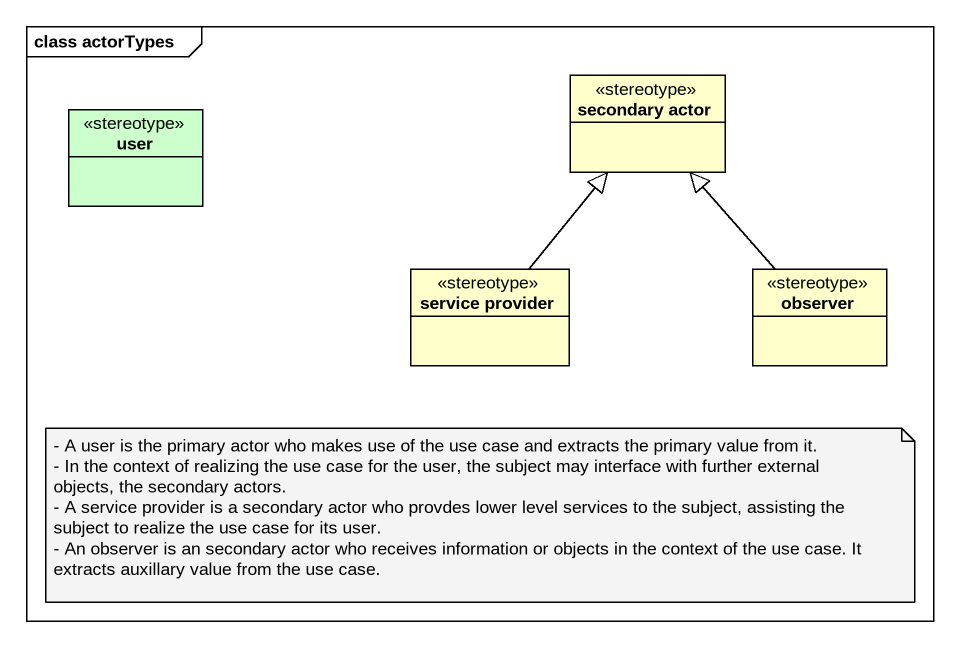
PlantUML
@startuml
mainframe class actorTypes
hide circle
hide empty members
class user <<stereotype>> #CCFFCC
class "secondary actor" as secondary_actor <<stereotype>>
class "service provider" as service_provider <<stereotype>>
class observer <<stereotype>>
service_provider -up-|> secondary_actor
observer -up-|> secondary_actor
note as N1
  - A user is the primary actor who makes use of the use case and extracts the primary value from it.
  - In the context of realizing the use case for the user, the subject may interface with further external objects, the secondary actors.
  - A service provider is a secondary actor who provdes lower level services to the subject, assisting the subject to realize the use case for its user.
  - An observer is an secondary actor who receives information or objects in the context of the use case. It extracts auxillary value from the use case.
end note
@enduml
